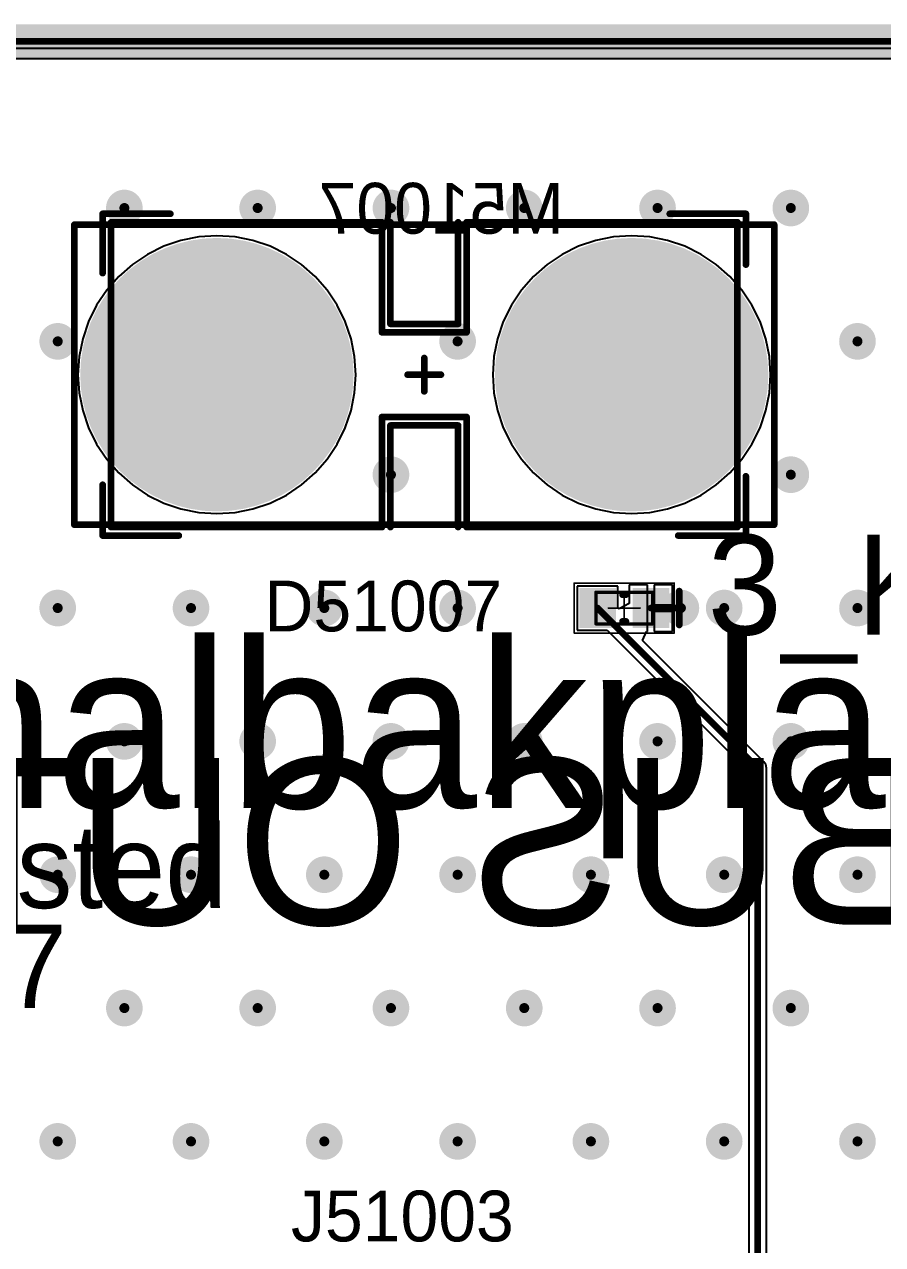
# Model space of a CAD drawing. Header units: millimetres. Extents: x 372 to 687, y 380 to 482.
# Drawn here: x 539 to 564.75, y 444.9 to 481.51 of the extents above; entities that cross this region are included whole.
import ezdxf

# ---------------------------------------------------------------- set-up
doc = ezdxf.new("R2010")
doc.units = ezdxf.units.MM
for name, color, linetype in [('BottomLayer', 5, 'Continuous'), ('BottomOverlay', 54, 'Continuous'), ('BottomSolder', 6, 'Continuous'), ('InternalPlane1', 76, 'Continuous'), ('InternalPlane2', 16, 'Continuous'), ('Mechanical1', 6, 'Continuous'), ('Mechanical13', 56, 'Continuous'), ('Mechanical15', 56, 'Continuous'), ('MultiLayer', 9, 'Continuous'), ('PadHoleLayer', 156, 'Continuous'), ('TopLayer', 1, 'Continuous'), ('TopOverlay', 2, 'Continuous'), ('TopPaste', 8, 'Continuous'), ('TopSolder', 216, 'Continuous'), ('ViaHoleLayer', 16, 'Continuous')]:
    doc.layers.add(name, color=color, linetype=linetype)

# ---------------------------------------------------------------- blocks, each defined once
blk = doc.blocks.new('I_LEDC0603_1608__N_335')
at = {"layer": 'Mechanical13', "const_width": 0.0999998}
for points in [[(-0.8499983, -0.47500032), (-0.8499983, 0.47499778)], [(-0.8499983, 0.47499778), (0.85000084, 0.47499778)], [(0.85000084, -0.47500032), (0.85000084, 0.47499778)], [(-0.8499983, -0.47500032), (0.85000084, -0.47500032)]]:
    blk.add_lwpolyline(points, dxfattribs=at)
at = {"layer": 'Mechanical13', "const_width": 0.0499999}
for points in [[(-0.8749969799999999, 0.47499778, 1), (-0.8249996199999999, 0.47499778, 1)], [(-0.8749969799999999, 0.47499778, 1), (-0.8249996199999999, 0.47499778, 1)], [(0.8250021599999999, 0.47499778, 1), (0.8749995199999999, 0.47499778, 1)], [(0.8250021599999999, 0.47499778, 1), (0.8749995199999999, 0.47499778, 1)], [(-0.8749969799999999, -0.47500032, 1), (-0.8249996199999999, -0.47500032, 1)], [(-0.8749969799999999, -0.47500032, 1), (-0.8249996199999999, -0.47500032, 1)], [(0.8250021599999999, -0.47500032, 1), (0.8749995199999999, -0.47500032, 1)], [(0.8250021599999999, -0.47500032, 1), (0.8749995199999999, -0.47500032, 1)]]:
    blk.add_lwpolyline(points, format="xyb", close=True, dxfattribs=at)
at = {"layer": 'Mechanical15', "const_width": 0.0499999}
for points in [[(-1.49999954, -0.75000104), (-1.49999954, 0.7499985)], [(-1.49999954, 0.7499985), (1.50000208, 0.7499985)], [(1.50000208, -0.75000104), (1.50000208, 0.7499985)], [(2.54e-06, -0.47500032), (2.54e-06, 0.47499778)], [(-0.47499778, 0), (0.47500286, 0)], [(-1.49999954, -0.75000104), (1.50000208, -0.75000104)]]:
    blk.add_lwpolyline(points, dxfattribs=at)
at = {"layer": 'Mechanical15', "const_width": 0.02499868}
for points in [[(-1.51249888, 0.7499985, 1), (-1.4875002, 0.7499985, 1)], [(-1.51249888, 0.7499985, 1), (-1.4875002, 0.7499985, 1)], [(1.48750274, 0.7499985, 1), (1.51250142, 0.7499985, 1)], [(1.48750274, 0.7499985, 1), (1.51250142, 0.7499985, 1)], [(-0.0124968, 0.47499778, 1), (0.01250188, 0.47499778, 1)], [(-0.48749712, 0, 1), (-0.46249844, 0, 1)], [(0.46250352, 0, 1), (0.4875022, 0, 1)], [(-1.51249888, -0.75000104, 1), (-1.4875002, -0.75000104, 1)], [(-1.51249888, -0.75000104, 1), (-1.4875002, -0.75000104, 1)], [(-0.0124968, -0.47500032, 1), (0.01250188, -0.47500032, 1)], [(1.48750274, -0.75000104, 1), (1.51250142, -0.75000104, 1)], [(1.48750274, -0.75000104, 1), (1.51250142, -0.75000104, 1)]]:
    blk.add_lwpolyline(points, format="xyb", close=True, dxfattribs=at)
at = {"layer": 'TopLayer'}
for points in [[(-0.3499993, -0.499999), (-0.3499993, 0.499999), (-1.2499975, -0.499999), (-1.2499975, 0.499999)], [(1.25000004, -0.499999), (1.25000004, 0.499999), (0.35000184, -0.499999), (0.35000184, 0.499999)]]:
    blk.add_solid(points, dxfattribs=at)
at = {"layer": 'TopOverlay', "const_width": 0.1999996}
for points in [[(-0.0499999, 0.3999992), (0.0499999, 0.3999992)], [(1.651, -0.508), (1.651, 0.508)], [(-0.0499999, -0.3999992), (0.0499999, -0.3999992)]]:
    blk.add_lwpolyline(points, dxfattribs=at)
at = {"layer": 'TopOverlay', "const_width": 0.0999998}
for points in [[(-0.0999998, 0.3999992, 1), (0, 0.3999992, 1)], [(0, 0.3999992, 1), (0.0999998, 0.3999992, 1)], [(1.6010001, 0.508, 1), (1.7009999, 0.508, 1)], [(-0.0999998, -0.3999992, 1), (0, -0.3999992, 1)], [(0, -0.3999992, 1), (0.0999998, -0.3999992, 1)], [(1.6010001, -0.508, 1), (1.7009999, -0.508, 1)]]:
    blk.add_lwpolyline(points, format="xyb", close=True, dxfattribs=at)
at = {"layer": 'TopPaste'}
for points in [[(-0.3499993, -0.499999), (-0.3499993, 0.499999), (-1.2499975, -0.499999), (-1.2499975, 0.499999)], [(1.25000004, -0.499999), (1.25000004, 0.499999), (0.35000184, -0.499999), (0.35000184, 0.499999)]]:
    blk.add_solid(points, dxfattribs=at)
at = {"layer": 'TopSolder'}
for points in [[(-0.2483993, -0.601599), (-0.2483993, 0.601599), (-1.3515975, -0.601599), (-1.3515975, 0.601599)], [(1.35160004, -0.601599), (1.35160004, 0.601599), (0.24840184, -0.601599), (0.24840184, 0.601599)]]:
    blk.add_solid(points, dxfattribs=at)
blk = doc.blocks.new('C___H_____900X1900X84000_394')
at = {"layer": 'BottomLayer', "const_width": 3.99999962}
for points in [[(-1.99999854, 6.223, 1), (1.99999854, 6.223, 1)], [(-1.99999854, -6.223, 1), (1.99999854, -6.223, 1)]]:
    blk.add_lwpolyline(points, format="xyb", close=True, dxfattribs=at)
at = {"layer": 'BottomSolder', "const_width": 4.10159962}
for points in [[(-2.05079854, 6.223, 1), (2.05079854, 6.223, 1)], [(-2.05079854, -6.223, 1), (2.05079854, -6.223, 1)]]:
    blk.add_lwpolyline(points, format="xyb", close=True, dxfattribs=at)
at = {"layer": 'InternalPlane1', "const_width": 1.99999854}
for points in [[(-1.00000054, 6.223, 1), (1.00000054, 6.223, 1)], [(-1.00000054, -6.223, 1), (1.00000054, -6.223, 1)]]:
    blk.add_lwpolyline(points, format="xyb", close=True, dxfattribs=at)
at = {"layer": 'InternalPlane2', "const_width": 1.99999854}
for points in [[(-1.00000054, 6.223, 1), (1.00000054, 6.223, 1)], [(-1.00000054, -6.223, 1), (1.00000054, -6.223, 1)]]:
    blk.add_lwpolyline(points, format="xyb", close=True, dxfattribs=at)
at = {"layer": 'Mechanical13', "const_width": 0.1999996}
for points in [[(-4.572, 9.398), (-4.57215748, 9.398)], [(-4.57215748, 1.27), (-4.57215748, 9.398)], [(4.572, 9.398), (-4.572, 9.398)], [(4.57199492, 1.26984506), (4.57199492, 9.39799746)], [(-1.27, 1.27), (-4.57215748, 1.27)], [(-1.27, -1.27000762), (-1.27, 1.27)], [(1.27, -1.27), (1.27, 1.26984506)], [(4.57199492, 1.26984506), (1.27, 1.26984506)], [(-1.27, -1.27000762), (-4.572, -1.27000762)], [(-4.572, -9.398), (-4.572, -1.27000762)], [(4.57199492, -1.27), (1.27, -1.27)], [(4.57199492, -9.398), (4.57199492, -1.27)], [(4.572, -9.398), (-4.572, -9.398)], [(4.572, -9.398), (4.57199492, -9.398)]]:
    blk.add_lwpolyline(points, dxfattribs=at)
at = {"layer": 'Mechanical13', "const_width": 0.0999998}
for points in [[(-4.62215738, 9.398, 1), (-4.52215758, 9.398, 1)], [(-4.62215738, 9.398, 1), (-4.52215758, 9.398, 1)], [(-4.6219999, 9.398, 1), (-4.5220001, 9.398, 1)], [(-4.6219999, 9.398, 1), (-4.5220001, 9.398, 1)], [(4.521995019999999, 9.39799746, 1), (4.621994819999999, 9.39799746, 1)], [(4.5220001, 9.398, 1), (4.6219999, 9.398, 1)], [(-4.62215738, 1.27, 1), (-4.52215758, 1.27, 1)], [(-4.62215738, 1.27, 1), (-4.52215758, 1.27, 1)], [(-1.3199999, 1.27, 1), (-1.2200001, 1.27, 1)], [(-1.3199999, 1.27, 1), (-1.2200001, 1.27, 1)], [(1.2200001, 1.26984506, 1), (1.3199999, 1.26984506, 1)], [(1.2200001, 1.26984506, 1), (1.3199999, 1.26984506, 1)], [(4.521995019999999, 1.26984506, 1), (4.621994819999999, 1.26984506, 1)], [(4.521995019999999, 1.26984506, 1), (4.621994819999999, 1.26984506, 1)], [(-4.6219999, -1.27000762, 1), (-4.5220001, -1.27000762, 1)], [(-4.6219999, -1.27000762, 1), (-4.5220001, -1.27000762, 1)], [(-1.3199999, -1.27000762, 1), (-1.2200001, -1.27000762, 1)], [(-1.3199999, -1.27000762, 1), (-1.2200001, -1.27000762, 1)], [(1.2200001, -1.27, 1), (1.3199999, -1.27, 1)], [(1.2200001, -1.27, 1), (1.3199999, -1.27, 1)], [(4.521995019999999, -1.27, 1), (4.621994819999999, -1.27, 1)], [(4.521995019999999, -1.27, 1), (4.621994819999999, -1.27, 1)], [(-4.6219999, -9.398, 1), (-4.5220001, -9.398, 1)], [(-4.6219999, -9.398, 1), (-4.5220001, -9.398, 1)], [(4.521995019999999, -9.398, 1), (4.621994819999999, -9.398, 1)], [(4.521995019999999, -9.398, 1), (4.621994819999999, -9.398, 1)], [(4.5220001, -9.398, 1), (4.6219999, -9.398, 1)], [(4.5220001, -9.398, 1), (4.6219999, -9.398, 1)]]:
    blk.add_lwpolyline(points, format="xyb", close=True, dxfattribs=at)
at = {"layer": 'Mechanical15', "const_width": 0.1999996}
for points in [[(-4.50000116, -10.49999932), (-4.50000116, 10.49999932)], [(4.50000116, 10.49999932), (-4.50000116, 10.49999932)], [(4.50000116, -10.49999932), (4.50000116, 10.49999932)], [(0, -0.499999), (0, 0.499999)], [(0.499999, 0), (-0.499999, 0)], [(4.50000116, -10.49999932), (-4.50000116, -10.49999932)]]:
    blk.add_lwpolyline(points, dxfattribs=at)
at = {"layer": 'Mechanical15', "const_width": 0.0999998}
for points in [[(-4.55000106, 10.49999932, 1), (-4.45000126, 10.49999932, 1)], [(-4.55000106, 10.49999932, 1), (-4.45000126, 10.49999932, 1)], [(4.45000126, 10.49999932, 1), (4.55000106, 10.49999932, 1)], [(4.45000126, 10.49999932, 1), (4.55000106, 10.49999932, 1)], [(-0.0499999, 0.499999, 1), (0.0499999, 0.499999, 1)], [(-0.5499989, 0, 1), (-0.4499991, 0, 1)], [(0.4499991, 0, 1), (0.5499989, 0, 1)], [(-0.0499999, -0.499999, 1), (0.0499999, -0.499999, 1)], [(-4.55000106, -10.49999932, 1), (-4.45000126, -10.49999932, 1)], [(-4.55000106, -10.49999932, 1), (-4.45000126, -10.49999932, 1)], [(4.45000126, -10.49999932, 1), (4.55000106, -10.49999932, 1)], [(4.45000126, -10.49999932, 1), (4.55000106, -10.49999932, 1)]]:
    blk.add_lwpolyline(points, format="xyb", close=True, dxfattribs=at)
at = {"layer": 'MultiLayer', "const_width": 3.99999962}
for points in [[(-1.99999854, 6.223, 1), (1.99999854, 6.223, 1)], [(-1.99999854, -6.223, 1), (1.99999854, -6.223, 1)]]:
    blk.add_lwpolyline(points, format="xyb", close=True, dxfattribs=at)
at = {"layer": 'PadHoleLayer', "const_width": 1.59999934}
for points in [[(-0.80000094, 6.223, 1), (0.80000094, 6.223, 1)], [(-0.80000094, -6.223, 1), (0.80000094, -6.223, 1)]]:
    blk.add_lwpolyline(points, format="xyb", close=True, dxfattribs=at)
at = {"layer": 'TopLayer', "const_width": 3.99999962}
for points in [[(-1.99999854, 6.223, 1), (1.99999854, 6.223, 1)], [(-1.99999854, -6.223, 1), (1.99999854, -6.223, 1)]]:
    blk.add_lwpolyline(points, format="xyb", close=True, dxfattribs=at)
at = {"layer": 'TopOverlay', "const_width": 0.1999996}
for points in [[(-3.302, 9.652), (-4.826, 9.652)], [(-4.826, 7.366), (-4.826, 9.652)], [(4.826, 9.652), (3.048, 9.652)], [(4.826, 7.619999999999999), (4.826, 9.652)], [(-1.524, 1.016), (-4.572, 1.016)], [(-1.524, -1.016), (-1.524, 1.016)], [(1.524, -1.016), (1.524, 1.016)], [(4.572, 1.016), (1.524, 1.016)], [(-1.524, -1.016), (-4.572, -1.016)], [(4.572, -1.016), (1.524, -1.016)], [(4.826, -9.652), (4.826, -7.366)], [(-4.826, -9.652), (-4.826, -7.619999999999999)], [(-3.048, -9.652), (-4.826, -9.652)], [(4.826, -9.652), (3.302, -9.652)]]:
    blk.add_lwpolyline(points, dxfattribs=at)
at = {"layer": 'TopOverlay', "const_width": 0.0999998}
for points in [[(-4.8759999, 9.652, 1), (-4.7760001, 9.652, 1)], [(-4.8759999, 9.652, 1), (-4.7760001, 9.652, 1)], [(-3.3519999, 9.652, 1), (-3.2520001, 9.652, 1)], [(2.9980001, 9.652, 1), (3.0979999, 9.652, 1)], [(4.7760001, 9.652, 1), (4.8759999, 9.652, 1)], [(4.7760001, 9.652, 1), (4.8759999, 9.652, 1)], [(4.7760001, 7.619999999999999, 1), (4.8759999, 7.619999999999999, 1)], [(-4.8759999, 7.366, 1), (-4.7760001, 7.366, 1)], [(-4.6219999, 1.016, 1), (-4.5220001, 1.016, 1)], [(-1.5739999, 1.016, 1), (-1.4740001, 1.016, 1)], [(-1.5739999, 1.016, 1), (-1.4740001, 1.016, 1)], [(1.4740001, 1.016, 1), (1.5739999, 1.016, 1)], [(1.4740001, 1.016, 1), (1.5739999, 1.016, 1)], [(4.5220001, 1.016, 1), (4.6219999, 1.016, 1)], [(-4.6219999, -1.016, 1), (-4.5220001, -1.016, 1)], [(-1.5739999, -1.016, 1), (-1.4740001, -1.016, 1)], [(-1.5739999, -1.016, 1), (-1.4740001, -1.016, 1)], [(1.4740001, -1.016, 1), (1.5739999, -1.016, 1)], [(1.4740001, -1.016, 1), (1.5739999, -1.016, 1)], [(4.5220001, -1.016, 1), (4.6219999, -1.016, 1)], [(4.7760001, -7.366, 1), (4.8759999, -7.366, 1)], [(-4.8759999, -7.619999999999999, 1), (-4.7760001, -7.619999999999999, 1)], [(-4.8759999, -9.652, 1), (-4.7760001, -9.652, 1)], [(-4.8759999, -9.652, 1), (-4.7760001, -9.652, 1)], [(-3.0979999, -9.652, 1), (-2.9980001, -9.652, 1)], [(3.2520001, -9.652, 1), (3.3519999, -9.652, 1)], [(4.7760001, -9.652, 1), (4.8759999, -9.652, 1)], [(4.7760001, -9.652, 1), (4.8759999, -9.652, 1)]]:
    blk.add_lwpolyline(points, format="xyb", close=True, dxfattribs=at)
at = {"layer": 'TopSolder', "const_width": 4.10159962}
for points in [[(-2.05079854, 6.223, 1), (2.05079854, 6.223, 1)], [(-2.05079854, -6.223, 1), (2.05079854, -6.223, 1)]]:
    blk.add_lwpolyline(points, format="xyb", close=True, dxfattribs=at)

msp = doc.modelspace()

# ---------------------------------------------------------------- linework, layer by layer
at = {"layer": 'BottomLayer'}
for p, q in [((381.20000214, 480.7999782), (680.80000492, 480.7999909)), ((544.232846, 475.13325852), (543.69800328, 475.02687316)), ((544.77700036, 475.1689252), (544.232846, 475.13325852)), ((545.32115472, 475.13325852), (544.77700036, 475.1689252)), ((545.85599744, 475.02687316), (545.32115472, 475.13325852)), ((556.678846, 475.13325852), (556.14400328, 475.02687316)), ((557.22300036, 475.1689252), (556.678846, 475.13325852)), ((557.76715472, 475.13325852), (557.22300036, 475.1689252)), ((558.3019974399999, 475.02687316), (557.76715472, 475.13325852)), ((543.18162128, 474.8515852199999), (542.69253666, 474.61039444)), ((543.69800328, 475.02687316), (543.18162128, 474.8515852199999)), ((546.3723794399999, 474.8515852199999), (545.85599744, 475.02687316)), ((546.86146406, 474.61039444), (546.3723794399999, 474.8515852199999)), ((555.62762128, 474.8515852199999), (555.13853666, 474.61039444)), ((556.14400328, 475.02687316), (555.62762128, 474.8515852199999)), ((558.81837944, 474.8515852199999), (558.3019974399999, 475.02687316)), ((559.3074640599999, 474.61039444), (558.81837944, 474.8515852199999)), ((542.69253666, 474.61039444), (542.23911872, 474.30743086)), ((547.314882, 474.30743086), (546.86146406, 474.61039444)), ((555.13853666, 474.61039444), (554.68511872, 474.30743086)), ((559.7608819999999, 474.30743086), (559.3074640599999, 474.61039444)), ((542.23911872, 474.30743086), (541.82912462, 473.94787608)), ((547.7248761, 473.94787608), (547.314882, 474.30743086)), ((554.68511872, 474.30743086), (554.2751246199999, 473.94787608)), ((560.1708761, 473.94787608), (559.7608819999999, 474.30743086)), ((541.82912462, 473.94787608), (541.46956984, 473.53788198)), ((548.08443088, 473.53788198), (547.7248761, 473.94787608)), ((554.2751246199999, 473.94787608), (553.91556984, 473.53788198)), ((560.5304308799999, 473.53788198), (560.1708761, 473.94787608)), ((541.46956984, 473.53788198), (541.16660626, 473.0844615)), ((548.38739446, 473.0844615), (548.08443088, 473.53788198)), ((553.91556984, 473.53788198), (553.61260626, 473.0844615)), ((560.83339446, 473.0844615), (560.5304308799999, 473.53788198)), ((541.16660626, 473.0844615), (540.92541548, 472.59537942)), ((548.62858524, 472.59537942), (548.38739446, 473.0844615)), ((553.61260626, 473.0844615), (553.37141548, 472.59537942)), ((561.0745852399999, 472.59537942), (560.83339446, 473.0844615)), ((540.92541548, 472.59537942), (540.75012754, 472.07899742)), ((548.80387318, 472.07899742), (548.62858524, 472.59537942)), ((553.37141548, 472.59537942), (553.19612754, 472.07899742)), ((561.24987318, 472.07899742), (561.0745852399999, 472.59537942)), ((540.75012754, 472.07899742), (540.64374218, 471.5441547)), ((548.91025854, 471.5441547), (548.80387318, 472.07899742)), ((553.19612754, 472.07899742), (553.0897421799999, 471.5441547)), ((561.35625854, 471.5441547), (561.24987318, 472.07899742)), ((540.64374218, 471.5441547), (540.6080754999999, 471.00000034)), ((548.9459252199999, 471.00000034), (548.91025854, 471.5441547)), ((553.0897421799999, 471.5441547), (553.0540755, 471.00000034)), ((561.39192522, 471.00000034), (561.35625854, 471.5441547)), ((540.6080754999999, 471.00000034), (540.64374218, 470.45584598)), ((548.91025854, 470.45584598), (548.9459252199999, 471.00000034)), ((553.0540755, 471.00000034), (553.0897421799999, 470.45584598)), ((561.35625854, 470.45584598), (561.39192522, 471.00000034)), ((540.64374218, 470.45584598), (540.75012754, 469.92100326)), ((548.80387318, 469.92100326), (548.91025854, 470.45584598)), ((553.0897421799999, 470.45584598), (553.19612754, 469.92100326)), ((561.24987318, 469.92100326), (561.35625854, 470.45584598)), ((540.75012754, 469.92100326), (540.92541548, 469.40462126)), ((548.62858524, 469.40462126), (548.80387318, 469.92100326)), ((553.19612754, 469.92100326), (553.37141548, 469.40462126)), ((561.0745852399999, 469.40462126), (561.24987318, 469.92100326)), ((540.92541548, 469.40462126), (541.16660626, 468.91553918)), ((548.38739446, 468.91553918), (548.62858524, 469.40462126)), ((553.37141548, 469.40462126), (553.61260626, 468.91553918)), ((560.83339446, 468.91553918), (561.0745852399999, 469.40462126)), ((541.16660626, 468.91553918), (541.46956984, 468.4621187)), ((548.08443088, 468.4621187), (548.38739446, 468.91553918)), ((553.61260626, 468.91553918), (553.91556984, 468.4621187)), ((560.5304308799999, 468.4621187), (560.83339446, 468.91553918)), ((541.46956984, 468.4621187), (541.82912462, 468.0521246)), ((547.7248761, 468.0521246), (548.08443088, 468.4621187)), ((553.91556984, 468.4621187), (554.2751246199999, 468.0521246)), ((560.1708761, 468.0521246), (560.5304308799999, 468.4621187)), ((541.82912462, 468.0521246), (542.23911872, 467.69256982)), ((547.314882, 467.69256982), (547.7248761, 468.0521246)), ((554.2751246199999, 468.0521246), (554.68511872, 467.69256982)), ((559.7608819999999, 467.69256982), (560.1708761, 468.0521246)), ((542.23911872, 467.69256982), (542.69253666, 467.38960624)), ((546.86146406, 467.38960624), (547.314882, 467.69256982)), ((554.68511872, 467.69256982), (555.13853666, 467.38960624)), ((559.3074640599999, 467.38960624), (559.7608819999999, 467.69256982)), ((542.69253666, 467.38960624), (543.18162128, 467.14841546)), ((543.18162128, 467.14841546), (543.69800328, 466.97312752)), ((545.85599744, 466.97312752), (546.3723794399999, 467.14841546)), ((546.3723794399999, 467.14841546), (546.86146406, 467.38960624)), ((555.13853666, 467.38960624), (555.62762128, 467.14841546)), ((555.62762128, 467.14841546), (556.14400328, 466.97312752)), ((558.3019974399999, 466.97312752), (558.81837944, 467.14841546)), ((558.81837944, 467.14841546), (559.3074640599999, 467.38960624)), ((543.69800328, 466.97312752), (544.232846, 466.86674216)), ((544.232846, 466.86674216), (544.77700036, 466.83107548)), ((544.77700036, 466.83107548), (545.32115472, 466.86674216)), ((545.32115472, 466.86674216), (545.85599744, 466.97312752)), ((556.14400328, 466.97312752), (556.678846, 466.86674216)), ((556.678846, 466.86674216), (557.22300036, 466.83107548)), ((557.22300036, 466.83107548), (557.76715472, 466.86674216)), ((557.76715472, 466.86674216), (558.3019974399999, 466.97312752))]:
    msp.add_line(p, q, dxfattribs=at)
at = {"layer": 'BottomLayer', "const_width": 0.2999994}
for points in [[(541.84994754, 475.99995478, 1), (542.14994694, 475.99995478, 1)], [(545.8499471599999, 475.99995478, 1), (546.14994656, 475.99995478, 1)], [(549.84994678, 475.99995478, 1), (550.1499461799999, 475.99995478, 1)], [(553.8499464, 475.99995478, 1), (554.1499458, 475.99995478, 1)], [(557.84994602, 475.99995478, 1), (558.14994542, 475.99995478, 1)], [(561.84994564, 475.99995478, 1), (562.1499450399999, 475.99995478, 1)], [(539.8499489999999, 471.99995516, 1), (540.1499484, 471.99995516, 1)], [(551.8499478599999, 471.99995516, 1), (552.14994726, 471.99995516, 1)], [(563.8499467199999, 471.99995516, 1), (564.14994612, 471.99995516, 1)], [(549.84994678, 467.99995554, 1), (550.1499461799999, 467.99995554, 1)], [(561.84994564, 467.99995554, 1), (562.1499450399999, 467.99995554, 1)], [(539.8499489999999, 463.99995592, 1), (540.1499484, 463.99995592, 1)], [(543.84994862, 463.99995592, 1), (544.14994802, 463.99995592, 1)], [(547.84994824, 463.99995592, 1), (548.1499476399999, 463.99995592, 1)], [(551.8499478599999, 463.99995592, 1), (552.14994726, 463.99995592, 1)], [(558.55000304, 463.99997878, 1), (558.8500024399999, 463.99997878, 1)], [(559.8499471, 463.99995592, 1), (560.1499464999999, 463.99995592, 1)], [(563.8499467199999, 463.99995592, 1), (564.14994612, 463.99995592, 1)], [(541.84994754, 459.9999563, 1), (542.14994694, 459.9999563, 1)], [(545.8499471599999, 459.9999563, 1), (546.14994656, 459.9999563, 1)], [(549.84994678, 459.9999563, 1), (550.1499461799999, 459.9999563, 1)], [(553.8499464, 459.9999563, 1), (554.1499458, 459.9999563, 1)], [(557.84994602, 459.9999563, 1), (558.14994542, 459.9999563, 1)], [(561.84994564, 459.9999563, 1), (562.1499450399999, 459.9999563, 1)], [(539.8499489999999, 455.99995668, 1), (540.1499484, 455.99995668, 1)], [(543.84994862, 455.99995668, 1), (544.14994802, 455.99995668, 1)], [(547.84994824, 455.99995668, 1), (548.1499476399999, 455.99995668, 1)], [(551.8499478599999, 455.99995668, 1), (552.14994726, 455.99995668, 1)], [(555.84994748, 455.99995668, 1), (556.14994688, 455.99995668, 1)], [(559.8499471, 455.99995668, 1), (560.1499464999999, 455.99995668, 1)], [(563.8499467199999, 455.99995668, 1), (564.14994612, 455.99995668, 1)], [(541.84994754, 451.99995706, 1), (542.14994694, 451.99995706, 1)], [(545.8499471599999, 451.99995706, 1), (546.14994656, 451.99995706, 1)], [(549.84994678, 451.99995706, 1), (550.1499461799999, 451.99995706, 1)], [(553.8499464, 451.99995706, 1), (554.1499458, 451.99995706, 1)], [(557.84994602, 451.99995706, 1), (558.14994542, 451.99995706, 1)], [(561.84994564, 451.99995706, 1), (562.1499450399999, 451.99995706, 1)], [(539.8499489999999, 447.99995744, 1), (540.1499484, 447.99995744, 1)], [(543.84994862, 447.99995744, 1), (544.14994802, 447.99995744, 1)], [(547.84994824, 447.99995744, 1), (548.1499476399999, 447.99995744, 1)], [(551.8499478599999, 447.99995744, 1), (552.14994726, 447.99995744, 1)], [(555.84994748, 447.99995744, 1), (556.14994688, 447.99995744, 1)], [(559.8499471, 447.99995744, 1), (560.1499464999999, 447.99995744, 1)], [(563.8499467199999, 447.99995744, 1), (564.14994612, 447.99995744, 1)]]:
    msp.add_lwpolyline(points, format="xyb", close=True, dxfattribs=at)
at = {"layer": 'InternalPlane1'}
msp.add_line((381.51045872, 480.48954194), (680.4895407199999, 480.48954194), dxfattribs=at)
at = {"layer": 'InternalPlane1', "const_width": 1.016}
msp.add_lwpolyline([(381, 481.00000066), (680.99999944, 481.00000066)], dxfattribs=at)
at = {"layer": 'InternalPlane1', "const_width": 0.5499989}
for points in [[(541.72494906, 475.99995478, 1), (542.27494542, 475.99995478, 1)], [(545.72494868, 475.99995478, 1), (546.2749450399999, 475.99995478, 1)], [(549.7249482999999, 475.99995478, 1), (550.27494466, 475.99995478, 1)], [(553.72494792, 475.99995478, 1), (554.27494428, 475.99995478, 1)], [(557.72494754, 475.99995478, 1), (558.2749438999999, 475.99995478, 1)], [(561.7249471599999, 475.99995478, 1), (562.27494352, 475.99995478, 1)], [(539.72495052, 471.99995516, 1), (540.27494688, 471.99995516, 1)], [(551.72494938, 471.99995516, 1), (552.27494574, 471.99995516, 1)], [(563.72494824, 471.99995516, 1), (564.2749445999999, 471.99995516, 1)], [(549.7249482999999, 467.99995554, 1), (550.27494466, 467.99995554, 1)], [(561.7249471599999, 467.99995554, 1), (562.27494352, 467.99995554, 1)], [(539.72495052, 463.99995592, 1), (540.27494688, 463.99995592, 1)], [(543.7249501399999, 463.99995592, 1), (544.2749464999999, 463.99995592, 1)], [(547.72494976, 463.99995592, 1), (548.27494612, 463.99995592, 1)], [(551.72494938, 463.99995592, 1), (552.27494574, 463.99995592, 1)], [(558.4250045599999, 463.99997878, 1), (558.97500092, 463.99997878, 1)], [(559.72494862, 463.99995592, 1), (560.27494498, 463.99995592, 1)], [(563.72494824, 463.99995592, 1), (564.2749445999999, 463.99995592, 1)], [(541.72494906, 459.9999563, 1), (542.27494542, 459.9999563, 1)], [(545.72494868, 459.9999563, 1), (546.2749450399999, 459.9999563, 1)], [(549.7249482999999, 459.9999563, 1), (550.27494466, 459.9999563, 1)], [(553.72494792, 459.9999563, 1), (554.27494428, 459.9999563, 1)], [(557.72494754, 459.9999563, 1), (558.2749438999999, 459.9999563, 1)], [(561.7249471599999, 459.9999563, 1), (562.27494352, 459.9999563, 1)], [(539.72495052, 455.99995668, 1), (540.27494688, 455.99995668, 1)], [(543.7249501399999, 455.99995668, 1), (544.2749464999999, 455.99995668, 1)], [(547.72494976, 455.99995668, 1), (548.27494612, 455.99995668, 1)], [(551.72494938, 455.99995668, 1), (552.27494574, 455.99995668, 1)], [(555.7249489999999, 455.99995668, 1), (556.27494536, 455.99995668, 1)], [(559.72494862, 455.99995668, 1), (560.27494498, 455.99995668, 1)], [(563.72494824, 455.99995668, 1), (564.2749445999999, 455.99995668, 1)], [(541.72494906, 451.99995706, 1), (542.27494542, 451.99995706, 1)], [(545.72494868, 451.99995706, 1), (546.2749450399999, 451.99995706, 1)], [(549.7249482999999, 451.99995706, 1), (550.27494466, 451.99995706, 1)], [(553.72494792, 451.99995706, 1), (554.27494428, 451.99995706, 1)], [(557.72494754, 451.99995706, 1), (558.2749438999999, 451.99995706, 1)], [(561.7249471599999, 451.99995706, 1), (562.27494352, 451.99995706, 1)], [(539.72495052, 447.99995744, 1), (540.27494688, 447.99995744, 1)], [(543.7249501399999, 447.99995744, 1), (544.2749464999999, 447.99995744, 1)], [(547.72494976, 447.99995744, 1), (548.27494612, 447.99995744, 1)], [(551.72494938, 447.99995744, 1), (552.27494574, 447.99995744, 1)], [(555.7249489999999, 447.99995744, 1), (556.27494536, 447.99995744, 1)], [(559.72494862, 447.99995744, 1), (560.27494498, 447.99995744, 1)], [(563.72494824, 447.99995744, 1), (564.2749445999999, 447.99995744, 1)]]:
    msp.add_lwpolyline(points, format="xyb", close=True, dxfattribs=at)
at = {"layer": 'InternalPlane2'}
msp.add_line((381.51045872, 480.48954194), (680.4895407199999, 480.48954194), dxfattribs=at)
at = {"layer": 'InternalPlane2', "const_width": 1.016}
msp.add_lwpolyline([(381, 481.00000066), (680.99999944, 481.00000066)], dxfattribs=at)
at = {"layer": 'InternalPlane2', "const_width": 0.5499989}
for points in [[(541.72494906, 475.99995478, 1), (542.27494542, 475.99995478, 1)], [(545.72494868, 475.99995478, 1), (546.2749450399999, 475.99995478, 1)], [(549.7249482999999, 475.99995478, 1), (550.27494466, 475.99995478, 1)], [(553.72494792, 475.99995478, 1), (554.27494428, 475.99995478, 1)], [(557.72494754, 475.99995478, 1), (558.2749438999999, 475.99995478, 1)], [(561.7249471599999, 475.99995478, 1), (562.27494352, 475.99995478, 1)], [(539.72495052, 471.99995516, 1), (540.27494688, 471.99995516, 1)], [(551.72494938, 471.99995516, 1), (552.27494574, 471.99995516, 1)], [(563.72494824, 471.99995516, 1), (564.2749445999999, 471.99995516, 1)], [(549.7249482999999, 467.99995554, 1), (550.27494466, 467.99995554, 1)], [(561.7249471599999, 467.99995554, 1), (562.27494352, 467.99995554, 1)], [(539.72495052, 463.99995592, 1), (540.27494688, 463.99995592, 1)], [(543.7249501399999, 463.99995592, 1), (544.2749464999999, 463.99995592, 1)], [(547.72494976, 463.99995592, 1), (548.27494612, 463.99995592, 1)], [(551.72494938, 463.99995592, 1), (552.27494574, 463.99995592, 1)], [(558.4250045599999, 463.99997878, 1), (558.97500092, 463.99997878, 1)], [(559.72494862, 463.99995592, 1), (560.27494498, 463.99995592, 1)], [(563.72494824, 463.99995592, 1), (564.2749445999999, 463.99995592, 1)], [(541.72494906, 459.9999563, 1), (542.27494542, 459.9999563, 1)], [(545.72494868, 459.9999563, 1), (546.2749450399999, 459.9999563, 1)], [(549.7249482999999, 459.9999563, 1), (550.27494466, 459.9999563, 1)], [(553.72494792, 459.9999563, 1), (554.27494428, 459.9999563, 1)], [(557.72494754, 459.9999563, 1), (558.2749438999999, 459.9999563, 1)], [(561.7249471599999, 459.9999563, 1), (562.27494352, 459.9999563, 1)], [(539.72495052, 455.99995668, 1), (540.27494688, 455.99995668, 1)], [(543.7249501399999, 455.99995668, 1), (544.2749464999999, 455.99995668, 1)], [(547.72494976, 455.99995668, 1), (548.27494612, 455.99995668, 1)], [(551.72494938, 455.99995668, 1), (552.27494574, 455.99995668, 1)], [(555.7249489999999, 455.99995668, 1), (556.27494536, 455.99995668, 1)], [(559.72494862, 455.99995668, 1), (560.27494498, 455.99995668, 1)], [(563.72494824, 455.99995668, 1), (564.2749445999999, 455.99995668, 1)], [(541.72494906, 451.99995706, 1), (542.27494542, 451.99995706, 1)], [(545.72494868, 451.99995706, 1), (546.2749450399999, 451.99995706, 1)], [(549.7249482999999, 451.99995706, 1), (550.27494466, 451.99995706, 1)], [(553.72494792, 451.99995706, 1), (554.27494428, 451.99995706, 1)], [(557.72494754, 451.99995706, 1), (558.2749438999999, 451.99995706, 1)], [(561.7249471599999, 451.99995706, 1), (562.27494352, 451.99995706, 1)], [(539.72495052, 447.99995744, 1), (540.27494688, 447.99995744, 1)], [(543.7249501399999, 447.99995744, 1), (544.2749464999999, 447.99995744, 1)], [(547.72494976, 447.99995744, 1), (548.27494612, 447.99995744, 1)], [(551.72494938, 447.99995744, 1), (552.27494574, 447.99995744, 1)], [(555.7249489999999, 447.99995744, 1), (556.27494536, 447.99995744, 1)], [(559.72494862, 447.99995744, 1), (560.27494498, 447.99995744, 1)], [(563.72494824, 447.99995744, 1), (564.2749445999999, 447.99995744, 1)]]:
    msp.add_lwpolyline(points, format="xyb", close=True, dxfattribs=at)
at = {"layer": 'Mechanical1', "const_width": 0.1999996}
msp.add_lwpolyline([(381, 481.00000066), (680.99999944, 481.00000066)], dxfattribs=at)
at = {"layer": 'MultiLayer', "const_width": 0.2999994}
for points in [[(541.84994754, 475.99995478, 1), (542.14994694, 475.99995478, 1)], [(545.8499471599999, 475.99995478, 1), (546.14994656, 475.99995478, 1)], [(549.84994678, 475.99995478, 1), (550.1499461799999, 475.99995478, 1)], [(553.8499464, 475.99995478, 1), (554.1499458, 475.99995478, 1)], [(557.84994602, 475.99995478, 1), (558.14994542, 475.99995478, 1)], [(561.84994564, 475.99995478, 1), (562.1499450399999, 475.99995478, 1)], [(539.8499489999999, 471.99995516, 1), (540.1499484, 471.99995516, 1)], [(551.8499478599999, 471.99995516, 1), (552.14994726, 471.99995516, 1)], [(563.8499467199999, 471.99995516, 1), (564.14994612, 471.99995516, 1)], [(549.84994678, 467.99995554, 1), (550.1499461799999, 467.99995554, 1)], [(561.84994564, 467.99995554, 1), (562.1499450399999, 467.99995554, 1)], [(539.8499489999999, 463.99995592, 1), (540.1499484, 463.99995592, 1)], [(543.84994862, 463.99995592, 1), (544.14994802, 463.99995592, 1)], [(547.84994824, 463.99995592, 1), (548.1499476399999, 463.99995592, 1)], [(551.8499478599999, 463.99995592, 1), (552.14994726, 463.99995592, 1)], [(558.55000304, 463.99997878, 1), (558.8500024399999, 463.99997878, 1)], [(559.8499471, 463.99995592, 1), (560.1499464999999, 463.99995592, 1)], [(563.8499467199999, 463.99995592, 1), (564.14994612, 463.99995592, 1)], [(541.84994754, 459.9999563, 1), (542.14994694, 459.9999563, 1)], [(545.8499471599999, 459.9999563, 1), (546.14994656, 459.9999563, 1)], [(549.84994678, 459.9999563, 1), (550.1499461799999, 459.9999563, 1)], [(553.8499464, 459.9999563, 1), (554.1499458, 459.9999563, 1)], [(557.84994602, 459.9999563, 1), (558.14994542, 459.9999563, 1)], [(561.84994564, 459.9999563, 1), (562.1499450399999, 459.9999563, 1)], [(539.8499489999999, 455.99995668, 1), (540.1499484, 455.99995668, 1)], [(543.84994862, 455.99995668, 1), (544.14994802, 455.99995668, 1)], [(547.84994824, 455.99995668, 1), (548.1499476399999, 455.99995668, 1)], [(551.8499478599999, 455.99995668, 1), (552.14994726, 455.99995668, 1)], [(555.84994748, 455.99995668, 1), (556.14994688, 455.99995668, 1)], [(559.8499471, 455.99995668, 1), (560.1499464999999, 455.99995668, 1)], [(563.8499467199999, 455.99995668, 1), (564.14994612, 455.99995668, 1)], [(541.84994754, 451.99995706, 1), (542.14994694, 451.99995706, 1)], [(545.8499471599999, 451.99995706, 1), (546.14994656, 451.99995706, 1)], [(549.84994678, 451.99995706, 1), (550.1499461799999, 451.99995706, 1)], [(553.8499464, 451.99995706, 1), (554.1499458, 451.99995706, 1)], [(557.84994602, 451.99995706, 1), (558.14994542, 451.99995706, 1)], [(561.84994564, 451.99995706, 1), (562.1499450399999, 451.99995706, 1)], [(539.8499489999999, 447.99995744, 1), (540.1499484, 447.99995744, 1)], [(543.84994862, 447.99995744, 1), (544.14994802, 447.99995744, 1)], [(547.84994824, 447.99995744, 1), (548.1499476399999, 447.99995744, 1)], [(551.8499478599999, 447.99995744, 1), (552.14994726, 447.99995744, 1)], [(555.84994748, 447.99995744, 1), (556.14994688, 447.99995744, 1)], [(559.8499471, 447.99995744, 1), (560.1499464999999, 447.99995744, 1)], [(563.8499467199999, 447.99995744, 1), (564.14994612, 447.99995744, 1)]]:
    msp.add_lwpolyline(points, format="xyb", close=True, dxfattribs=at)
at = {"layer": 'TopLayer'}
for p, q in [((381.20001992, 480.8000163), (680.8000303199999, 480.79999852)), ((544.232846, 475.13325852), (543.69800328, 475.02687316)), ((544.77700036, 475.1689252), (544.232846, 475.13325852)), ((545.32115472, 475.13325852), (544.77700036, 475.1689252)), ((545.85599744, 475.02687316), (545.32115472, 475.13325852)), ((556.678846, 475.13325852), (556.14400328, 475.02687316)), ((557.22300036, 475.1689252), (556.678846, 475.13325852)), ((557.76715472, 475.13325852), (557.22300036, 475.1689252)), ((558.3019974399999, 475.02687316), (557.76715472, 475.13325852)), ((543.18162128, 474.8515852199999), (542.69253666, 474.61039444)), ((543.69800328, 475.02687316), (543.18162128, 474.8515852199999)), ((546.3723794399999, 474.8515852199999), (545.85599744, 475.02687316)), ((546.86146406, 474.61039444), (546.3723794399999, 474.8515852199999)), ((555.62762128, 474.8515852199999), (555.13853666, 474.61039444)), ((556.14400328, 475.02687316), (555.62762128, 474.8515852199999)), ((558.81837944, 474.8515852199999), (558.3019974399999, 475.02687316)), ((559.3074640599999, 474.61039444), (558.81837944, 474.8515852199999)), ((542.69253666, 474.61039444), (542.23911872, 474.30743086)), ((547.314882, 474.30743086), (546.86146406, 474.61039444)), ((555.13853666, 474.61039444), (554.68511872, 474.30743086)), ((559.7608819999999, 474.30743086), (559.3074640599999, 474.61039444)), ((542.23911872, 474.30743086), (541.82912462, 473.94787608)), ((547.7248761, 473.94787608), (547.314882, 474.30743086)), ((554.68511872, 474.30743086), (554.2751246199999, 473.94787608)), ((560.1708761, 473.94787608), (559.7608819999999, 474.30743086)), ((541.82912462, 473.94787608), (541.46956984, 473.53788198)), ((548.08443088, 473.53788198), (547.7248761, 473.94787608)), ((554.2751246199999, 473.94787608), (553.91556984, 473.53788198)), ((560.5304308799999, 473.53788198), (560.1708761, 473.94787608)), ((541.46956984, 473.53788198), (541.16660626, 473.0844615)), ((548.38739446, 473.0844615), (548.08443088, 473.53788198)), ((553.91556984, 473.53788198), (553.61260626, 473.0844615)), ((560.83339446, 473.0844615), (560.5304308799999, 473.53788198)), ((541.16660626, 473.0844615), (540.92541548, 472.59537942)), ((548.62858524, 472.59537942), (548.38739446, 473.0844615)), ((553.61260626, 473.0844615), (553.37141548, 472.59537942)), ((561.0745852399999, 472.59537942), (560.83339446, 473.0844615)), ((540.92541548, 472.59537942), (540.75012754, 472.07899742)), ((548.80387318, 472.07899742), (548.62858524, 472.59537942)), ((553.37141548, 472.59537942), (553.19612754, 472.07899742)), ((561.24987318, 472.07899742), (561.0745852399999, 472.59537942)), ((540.75012754, 472.07899742), (540.64374218, 471.5441547)), ((548.91025854, 471.5441547), (548.80387318, 472.07899742)), ((553.19612754, 472.07899742), (553.0897421799999, 471.5441547)), ((561.35625854, 471.5441547), (561.24987318, 472.07899742)), ((540.64374218, 471.5441547), (540.6080754999999, 471.00000034)), ((548.9459252199999, 471.00000034), (548.91025854, 471.5441547)), ((553.0897421799999, 471.5441547), (553.0540755, 471.00000034)), ((561.39192522, 471.00000034), (561.35625854, 471.5441547)), ((540.6080754999999, 471.00000034), (540.64374218, 470.45584598)), ((548.91025854, 470.45584598), (548.9459252199999, 471.00000034)), ((553.0540755, 471.00000034), (553.0897421799999, 470.45584598)), ((561.35625854, 470.45584598), (561.39192522, 471.00000034)), ((540.64374218, 470.45584598), (540.75012754, 469.92100326)), ((548.80387318, 469.92100326), (548.91025854, 470.45584598)), ((553.0897421799999, 470.45584598), (553.19612754, 469.92100326)), ((561.24987318, 469.92100326), (561.35625854, 470.45584598)), ((540.75012754, 469.92100326), (540.92541548, 469.40462126)), ((548.62858524, 469.40462126), (548.80387318, 469.92100326)), ((553.19612754, 469.92100326), (553.37141548, 469.40462126)), ((561.0745852399999, 469.40462126), (561.24987318, 469.92100326)), ((540.92541548, 469.40462126), (541.16660626, 468.91553918)), ((548.38739446, 468.91553918), (548.62858524, 469.40462126)), ((553.37141548, 469.40462126), (553.61260626, 468.91553918)), ((560.83339446, 468.91553918), (561.0745852399999, 469.40462126)), ((541.16660626, 468.91553918), (541.46956984, 468.4621187)), ((548.08443088, 468.4621187), (548.38739446, 468.91553918)), ((553.61260626, 468.91553918), (553.91556984, 468.4621187)), ((560.5304308799999, 468.4621187), (560.83339446, 468.91553918)), ((541.46956984, 468.4621187), (541.82912462, 468.0521246)), ((547.7248761, 468.0521246), (548.08443088, 468.4621187)), ((553.91556984, 468.4621187), (554.2751246199999, 468.0521246)), ((560.1708761, 468.0521246), (560.5304308799999, 468.4621187)), ((541.82912462, 468.0521246), (542.23911872, 467.69256982)), ((547.314882, 467.69256982), (547.7248761, 468.0521246)), ((554.2751246199999, 468.0521246), (554.68511872, 467.69256982)), ((559.7608819999999, 467.69256982), (560.1708761, 468.0521246)), ((542.23911872, 467.69256982), (542.69253666, 467.38960624)), ((546.86146406, 467.38960624), (547.314882, 467.69256982)), ((554.68511872, 467.69256982), (555.13853666, 467.38960624)), ((559.3074640599999, 467.38960624), (559.7608819999999, 467.69256982)), ((542.69253666, 467.38960624), (543.18162128, 467.14841546)), ((543.18162128, 467.14841546), (543.69800328, 466.97312752)), ((545.85599744, 466.97312752), (546.3723794399999, 467.14841546)), ((546.3723794399999, 467.14841546), (546.86146406, 467.38960624)), ((555.13853666, 467.38960624), (555.62762128, 467.14841546)), ((555.62762128, 467.14841546), (556.14400328, 466.97312752)), ((558.3019974399999, 466.97312752), (558.81837944, 467.14841546)), ((558.81837944, 467.14841546), (559.3074640599999, 467.38960624)), ((543.69800328, 466.97312752), (544.232846, 466.86674216)), ((544.232846, 466.86674216), (544.77700036, 466.83107548)), ((544.77700036, 466.83107548), (545.32115472, 466.86674216)), ((545.32115472, 466.86674216), (545.85599744, 466.97312752)), ((556.14400328, 466.97312752), (556.678846, 466.86674216)), ((556.678846, 466.86674216), (557.22300036, 466.83107548)), ((557.22300036, 466.83107548), (557.76715472, 466.86674216)), ((557.76715472, 466.86674216), (558.3019974399999, 466.97312752)), ((556.8100039799999, 464.66000286), (555.59000642, 464.66000286)), ((555.59000642, 464.66000286), (555.59000642, 463.3400055)), ((556.8100039799999, 464.00075602), (556.8100039799999, 464.66000286)), ((557.7000148999999, 464.70000278), (557.15000584, 464.70000278)), ((557.15000584, 464.70000278), (557.15000584, 464.13438288)), ((557.7000148999999, 463.9999991), (557.7000148999999, 464.70000278)), ((558.45000324, 464.70000278), (557.9000145, 464.70000278)), ((557.9000145, 464.70000278), (557.9000145, 464.0999988999999)), ((558.45000324, 464.0999988999999), (558.45000324, 464.70000278)), ((556.85000644, 463.97403014), (556.8100039799999, 464.00075602)), ((557.15000584, 464.13438288), (556.85000644, 463.97403014)), ((557.7000148999999, 463.3000055799999), (557.7000148999999, 463.9999991)), ((557.9000145, 464.0999988999999), (558.45000324, 464.0999988999999)), ((558.45000324, 463.8999993), (557.9000145, 463.8999993)), ((557.9000145, 463.8999993), (557.9000145, 463.3000055799999)), ((558.45000324, 463.3000055799999), (558.45000324, 463.8999993)), ((555.59000642, 463.3400055), (556.48510496, 463.3400055)), ((556.48510496, 463.3400055), (560.73491866, 459.09019434)), ((557.5520675199999, 463.02284078), (557.66687298, 463.3000055799999)), ((557.66687298, 463.3000055799999), (557.7000148999999, 463.3000055799999)), ((557.9000145, 463.3000055799999), (558.45000324, 463.3000055799999)), ((561.18745268, 459.38745308), (557.5520675199999, 463.02284078)), ((561.1874603, 459.3874479999999), (561.18745268, 459.38745308)), ((561.24492526, 459.30144614), (561.1874603, 459.3874479999999)), ((560.73491866, 459.09019434), (560.73491866, 440.19998828)), ((561.2651055599999, 459.19999854), (561.24492526, 459.30144614)), ((561.26510302, 459.19998584), (561.2651055599999, 459.19999854)), ((561.26510302, 440.19998828), (561.26510302, 459.19998584))]:
    msp.add_line(p, q, dxfattribs=at)
for points, const_width in [([(541.84994754, 475.99995478, 1), (542.14994694, 475.99995478, 1)], 0.2999994), ([(545.8499471599999, 475.99995478, 1), (546.14994656, 475.99995478, 1)], 0.2999994), ([(549.84994678, 475.99995478, 1), (550.1499461799999, 475.99995478, 1)], 0.2999994), ([(553.8499464, 475.99995478, 1), (554.1499458, 475.99995478, 1)], 0.2999994), ([(557.84994602, 475.99995478, 1), (558.14994542, 475.99995478, 1)], 0.2999994), ([(561.84994564, 475.99995478, 1), (562.1499450399999, 475.99995478, 1)], 0.2999994), ([(539.8499489999999, 471.99995516, 1), (540.1499484, 471.99995516, 1)], 0.2999994), ([(551.8499478599999, 471.99995516, 1), (552.14994726, 471.99995516, 1)], 0.2999994), ([(563.8499467199999, 471.99995516, 1), (564.14994612, 471.99995516, 1)], 0.2999994), ([(549.84994678, 467.99995554, 1), (550.1499461799999, 467.99995554, 1)], 0.2999994), ([(561.84994564, 467.99995554, 1), (562.1499450399999, 467.99995554, 1)], 0.2999994), ([(539.8499489999999, 463.99995592, 1), (540.1499484, 463.99995592, 1)], 0.2999994), ([(543.84994862, 463.99995592, 1), (544.14994802, 463.99995592, 1)], 0.2999994), ([(547.84994824, 463.99995592, 1), (548.1499476399999, 463.99995592, 1)], 0.2999994), ([(551.8499478599999, 463.99995592, 1), (552.14994726, 463.99995592, 1)], 0.2999994), ([(558.55000304, 463.99997878, 1), (558.8500024399999, 463.99997878, 1)], 0.2999994), ([(559.8499471, 463.99995592, 1), (560.1499464999999, 463.99995592, 1)], 0.2999994), ([(563.8499467199999, 463.99995592, 1), (564.14994612, 463.99995592, 1)], 0.2999994), ([(556.1500053, 464.00000418, 1), (556.2500051, 464.00000418, 1)], 0.0999998), ([(557.7500046399999, 464.00000418, 1), (557.85000444, 464.00000418, 1)], 0.0999998), ([(557.75003004, 463.99997878, 1), (557.8500298399999, 463.99997878, 1)], 0.0999998), ([(557.75003004, 463.99997878, 1), (557.8500298399999, 463.99997878, 1)], 0.0999998), ([(558.65000284, 463.99997878, 1), (558.7500026399999, 463.99997878, 1)], 0.0999998), ([(541.84994754, 459.9999563, 1), (542.14994694, 459.9999563, 1)], 0.2999994), ([(545.8499471599999, 459.9999563, 1), (546.14994656, 459.9999563, 1)], 0.2999994), ([(549.84994678, 459.9999563, 1), (550.1499461799999, 459.9999563, 1)], 0.2999994), ([(553.8499464, 459.9999563, 1), (554.1499458, 459.9999563, 1)], 0.2999994), ([(557.84994602, 459.9999563, 1), (558.14994542, 459.9999563, 1)], 0.2999994), ([(561.84994564, 459.9999563, 1), (562.1499450399999, 459.9999563, 1)], 0.2999994), ([(560.95001094, 459.19999854, 1), (561.05001074, 459.19999854, 1)], 0.0999998), ([(560.95001094, 459.19999854, 1), (561.05001074, 459.19999854, 1)], 0.0999998), ([(539.8499489999999, 455.99995668, 1), (540.1499484, 455.99995668, 1)], 0.2999994), ([(543.84994862, 455.99995668, 1), (544.14994802, 455.99995668, 1)], 0.2999994), ([(547.84994824, 455.99995668, 1), (548.1499476399999, 455.99995668, 1)], 0.2999994), ([(551.8499478599999, 455.99995668, 1), (552.14994726, 455.99995668, 1)], 0.2999994), ([(555.84994748, 455.99995668, 1), (556.14994688, 455.99995668, 1)], 0.2999994), ([(559.8499471, 455.99995668, 1), (560.1499464999999, 455.99995668, 1)], 0.2999994), ([(563.8499467199999, 455.99995668, 1), (564.14994612, 455.99995668, 1)], 0.2999994), ([(541.84994754, 451.99995706, 1), (542.14994694, 451.99995706, 1)], 0.2999994), ([(545.8499471599999, 451.99995706, 1), (546.14994656, 451.99995706, 1)], 0.2999994), ([(549.84994678, 451.99995706, 1), (550.1499461799999, 451.99995706, 1)], 0.2999994), ([(553.8499464, 451.99995706, 1), (554.1499458, 451.99995706, 1)], 0.2999994), ([(557.84994602, 451.99995706, 1), (558.14994542, 451.99995706, 1)], 0.2999994), ([(561.84994564, 451.99995706, 1), (562.1499450399999, 451.99995706, 1)], 0.2999994), ([(539.8499489999999, 447.99995744, 1), (540.1499484, 447.99995744, 1)], 0.2999994), ([(543.84994862, 447.99995744, 1), (544.14994802, 447.99995744, 1)], 0.2999994), ([(547.84994824, 447.99995744, 1), (548.1499476399999, 447.99995744, 1)], 0.2999994), ([(551.8499478599999, 447.99995744, 1), (552.14994726, 447.99995744, 1)], 0.2999994), ([(555.84994748, 447.99995744, 1), (556.14994688, 447.99995744, 1)], 0.2999994), ([(559.8499471, 447.99995744, 1), (560.1499464999999, 447.99995744, 1)], 0.2999994), ([(563.8499467199999, 447.99995744, 1), (564.14994612, 447.99995744, 1)], 0.2999994)]:
    msp.add_lwpolyline(points, format="xyb", close=True, dxfattribs=dict(at, const_width=const_width))
at = {"layer": 'TopLayer', "const_width": 0.1999996}
for points in [[(556.2000052, 464.00000418), (561.00001084, 459.19999854)], [(557.8000045399999, 464.00000418), (557.80002994, 463.99997878)], [(557.80002994, 463.99997878), (558.70000274, 463.99997878)], [(561.00001084, 440.19998828), (561.00001084, 459.19999854)]]:
    msp.add_lwpolyline(points, dxfattribs=at)
at = {"layer": 'ViaHoleLayer', "const_width": 0.1499997}
for points in [[(541.9249486599999, 475.99995478, 1), (542.0749458199999, 475.99995478, 1)], [(545.92494828, 475.99995478, 1), (546.07494544, 475.99995478, 1)], [(549.9249479, 475.99995478, 1), (550.07494506, 475.99995478, 1)], [(553.9249475199999, 475.99995478, 1), (554.0749446799999, 475.99995478, 1)], [(557.92494714, 475.99995478, 1), (558.0749443, 475.99995478, 1)], [(561.92494676, 475.99995478, 1), (562.07494392, 475.99995478, 1)], [(539.92495012, 471.99995516, 1), (540.07494728, 471.99995516, 1)], [(551.92494898, 471.99995516, 1), (552.07494614, 471.99995516, 1)], [(563.92494784, 471.99995516, 1), (564.074945, 471.99995516, 1)], [(549.9249479, 467.99995554, 1), (550.07494506, 467.99995554, 1)], [(561.92494676, 467.99995554, 1), (562.07494392, 467.99995554, 1)], [(539.92495012, 463.99995592, 1), (540.07494728, 463.99995592, 1)], [(543.92494974, 463.99995592, 1), (544.0749469, 463.99995592, 1)], [(547.9249493599999, 463.99995592, 1), (548.07494652, 463.99995592, 1)], [(551.92494898, 463.99995592, 1), (552.07494614, 463.99995592, 1)], [(558.62500416, 463.99997878, 1), (558.77500132, 463.99997878, 1)], [(559.9249482199999, 463.99995592, 1), (560.0749453799999, 463.99995592, 1)], [(563.92494784, 463.99995592, 1), (564.074945, 463.99995592, 1)], [(541.9249486599999, 459.9999563, 1), (542.0749458199999, 459.9999563, 1)], [(545.92494828, 459.9999563, 1), (546.07494544, 459.9999563, 1)], [(549.9249479, 459.9999563, 1), (550.07494506, 459.9999563, 1)], [(553.9249475199999, 459.9999563, 1), (554.0749446799999, 459.9999563, 1)], [(557.92494714, 459.9999563, 1), (558.0749443, 459.9999563, 1)], [(561.92494676, 459.9999563, 1), (562.07494392, 459.9999563, 1)], [(539.92495012, 455.99995668, 1), (540.07494728, 455.99995668, 1)], [(543.92494974, 455.99995668, 1), (544.0749469, 455.99995668, 1)], [(547.9249493599999, 455.99995668, 1), (548.07494652, 455.99995668, 1)], [(551.92494898, 455.99995668, 1), (552.07494614, 455.99995668, 1)], [(555.9249486, 455.99995668, 1), (556.07494576, 455.99995668, 1)], [(559.9249482199999, 455.99995668, 1), (560.0749453799999, 455.99995668, 1)], [(563.92494784, 455.99995668, 1), (564.074945, 455.99995668, 1)], [(541.9249486599999, 451.99995706, 1), (542.0749458199999, 451.99995706, 1)], [(545.92494828, 451.99995706, 1), (546.07494544, 451.99995706, 1)], [(549.9249479, 451.99995706, 1), (550.07494506, 451.99995706, 1)], [(553.9249475199999, 451.99995706, 1), (554.0749446799999, 451.99995706, 1)], [(557.92494714, 451.99995706, 1), (558.0749443, 451.99995706, 1)], [(561.92494676, 451.99995706, 1), (562.07494392, 451.99995706, 1)], [(539.92495012, 447.99995744, 1), (540.07494728, 447.99995744, 1)], [(543.92494974, 447.99995744, 1), (544.0749469, 447.99995744, 1)], [(547.9249493599999, 447.99995744, 1), (548.07494652, 447.99995744, 1)], [(551.92494898, 447.99995744, 1), (552.07494614, 447.99995744, 1)], [(555.9249486, 447.99995744, 1), (556.07494576, 447.99995744, 1)], [(559.9249482199999, 447.99995744, 1), (560.0749453799999, 447.99995744, 1)], [(563.92494784, 447.99995744, 1), (564.074945, 447.99995744, 1)]]:
    msp.add_lwpolyline(points, format="xyb", close=True, dxfattribs=at)

# ---------------------------------------------------------------- block references
for name, p, rotation in [('C___H_____900X1900X84000_394', (551.00000036, 471.00000034), 270), ('I_LEDC0603_1608__N_335', (557.0000036, 464.00000418), 360)]:
    msp.add_blockref(name, p, dxfattribs=dict(rotation=rotation))

# ---------------------------------------------------------------- texts
at = {"layer": 'BottomOverlay', "text_generation_flag": 2}
msp.add_text('M51007', height=1.524, dxfattribs=at).set_placement((555.1931999999999, 475.23020016))
msp.add_text('KI_BUS OUT', height=5.00000016, rotation=360, dxfattribs=at).set_placement((576.20000076, 454.50000032))
at = {"layer": 'TopOverlay'}
msp.add_text('3_KI', height=2.99999908, rotation=360, dxfattribs=at).set_placement((559.50000114, 463.2000007))
for s, height, p in [('D51007', 1.524, (546.1999998, 463.3000005)), ('TK510 Signalbakplan', 5.00000016, (505.00000092, 458.0000009399999)), ('Omega Verksted', 2.50000008, (520.0000014, 455.00000186)), ('12.01.2017', 2.50000008, (523.54000194, 452.00000024)), ('J51003', 1.524, (547.00000074, 444.999999))]:
    msp.add_text(s, height=height, dxfattribs=at).set_placement(p)

doc.saveas('drawing.dxf')
